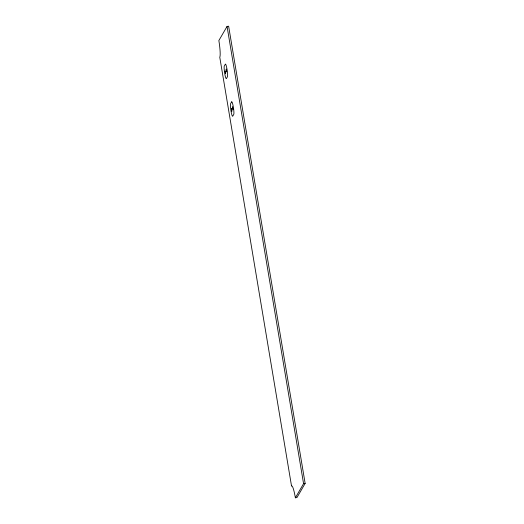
<?xml version="1.0" encoding="UTF-8"?>
<svg xmlns="http://www.w3.org/2000/svg" width="524" height="524" viewBox="0 0 524 524"><rect width="100%" height="100%" fill="white"/><g stroke="black" fill="none" stroke-linecap="round" stroke-linejoin="round"><path stroke-width="0.79" d="M227.049 26.429L218.855 40.564A14.495 1.821 81.6 0 1 219.766 57.188L291.554 486.174A14.495 1.821 81.6 0 1 295.366 497.8L296.951 497.571L305.145 483.436L228.634 26.2L227.049 26.429L303.566 483.672L295.366 497.8M303.566 483.672L305.145 483.436M226.054 69.45L226.728 71.513M225.019 71.225L225.7 73.288M232.355 107.119L233.036 109.182M231.326 108.894L232.001 110.957M232.61 106.673L232.774 109.627M231.582 108.448L231.746 111.402M226.309 69.004L226.473 71.958M225.281 70.779L225.444 73.733M225.34 64.203L224.311 65.978A6.445 0.806 81.6 0 0 224.717 73.367A6.445 0.806 81.6 0 0 226.414 78.535L227.442 76.759A6.445 0.806 81.6 0 0 227.036 69.371A6.445 0.806 81.6 0 0 225.34 64.203M231.647 101.872L230.612 103.647A6.445 0.806 81.6 0 0 231.018 111.036A6.445 0.806 81.6 0 0 232.715 116.204L233.743 114.428A6.445 0.806 81.6 0 0 233.337 107.04A6.445 0.806 81.6 0 0 231.647 101.872"/></g></svg>
